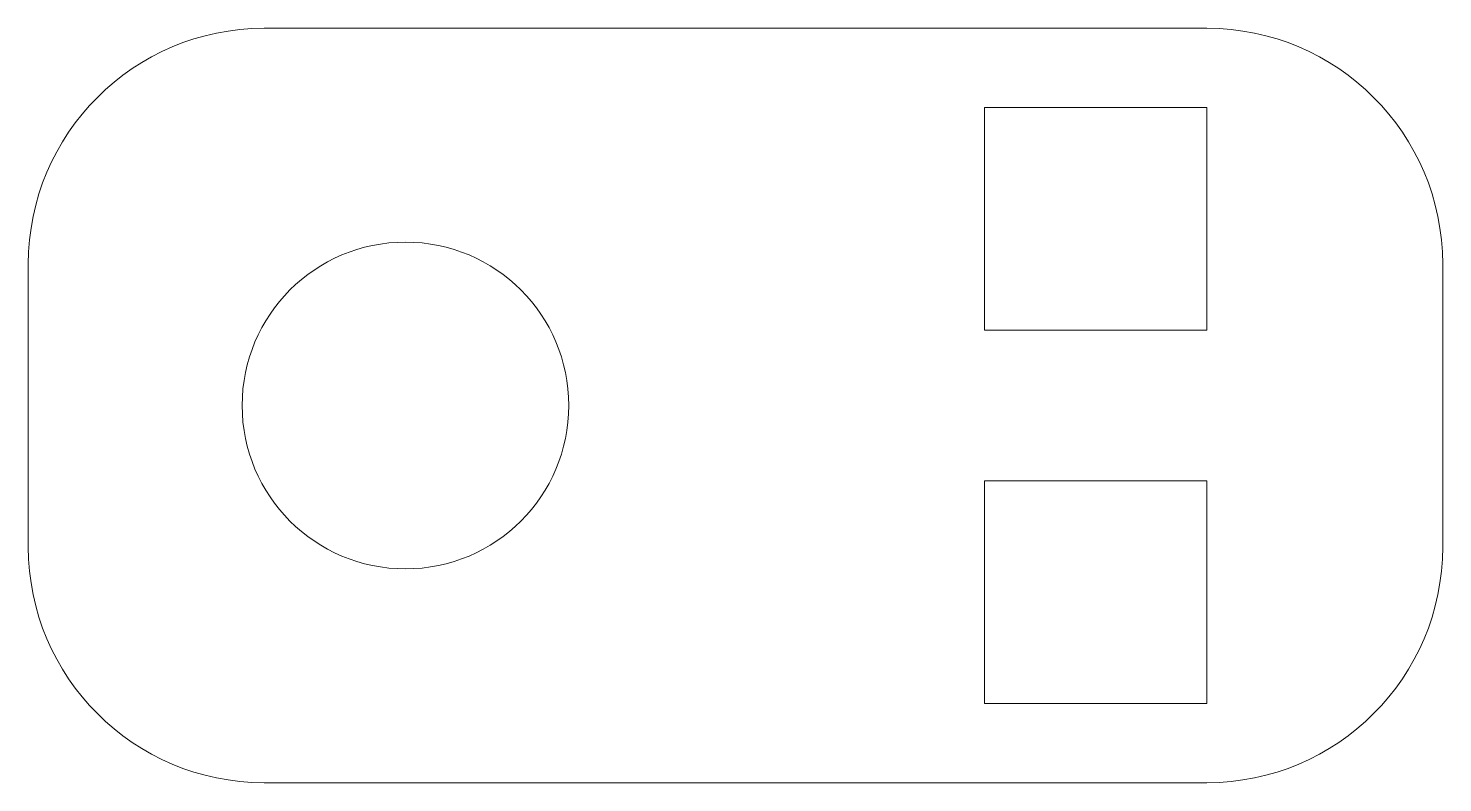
# Model space of a CAD drawing. Header units: inches. Extents: x 0 to 0.75, y 0 to 0.4.
import ezdxf

# ---------------------------------------------------------------- set-up
doc = ezdxf.new("R2010")
doc.units = ezdxf.units.IN
doc.header["$MEASUREMENT"] = 0

msp = doc.modelspace()

# ---------------------------------------------------------------- linework, layer by layer
at = {"color": 7, "linetype": 'Continuous', "lineweight": 15}
for p, q in [((0.625, 0.4), (0.125, 0.4)), ((0.625, 0.358), (0.507, 0.358)), ((0.507, 0.358), (0.507, 0.24)), ((0.625, 0.24), (0.625, 0.358)), ((0, 0.275), (0, 0.125)), ((0.75, 0.125), (0.75, 0.275)), ((0.507, 0.24), (0.625, 0.24)), ((0.625, 0.16), (0.507, 0.16)), ((0.507, 0.16), (0.507, 0.042)), ((0.625, 0.042), (0.625, 0.16)), ((0.507, 0.042), (0.625, 0.042)), ((0.125, 0), (0.625, 0))]:
    msp.add_line(p, q, dxfattribs=at)
msp.add_circle((0.2, 0.2), 0.08661, dxfattribs=at)
for centre, start, end in [((0.125, 0.275), 90, 180), ((0.625, 0.275), 0, 90), ((0.125, 0.125), 180, 270), ((0.625, 0.125), 270, 0)]:
    msp.add_arc(centre, 0.125, start, end, dxfattribs=at)

doc.saveas('drawing.dxf')
